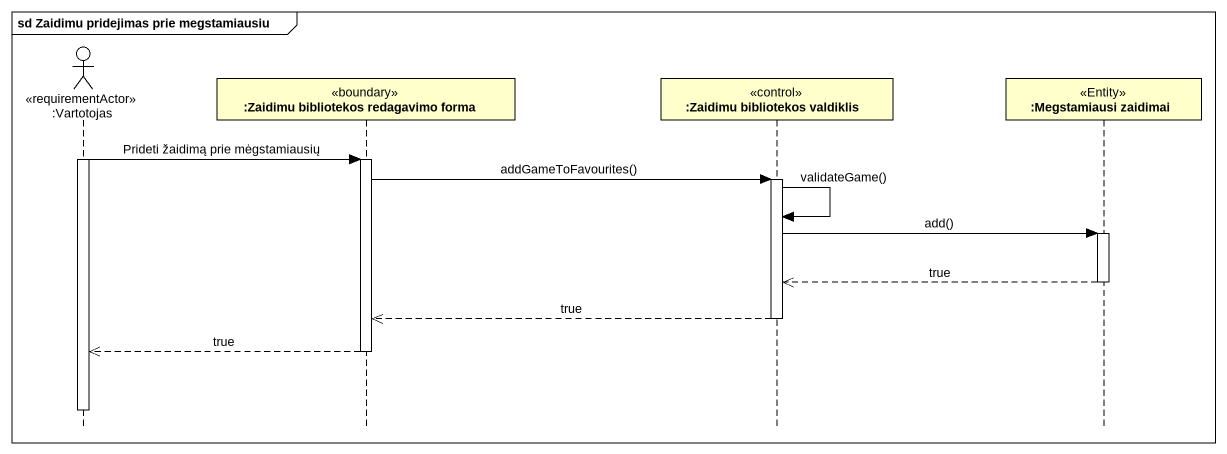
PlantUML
@startuml
mainframe sd Zaidimu pridejimas prie megstamiausiu
hide footbox
actor ":Vartotojas" as Vartotojas <<requirementActor>>
participant ":Zaidimu bibliotekos redagavimo forma" as Zaidimu_bibliotekos <<boundary>>
participant ":Zaidimu bibliotekos valdiklis" as Zaidimu_bibliotekos_2 <<control>>
participant ":Megstamiausi zaidimai" as Megstamiausi_zaidimai <<Entity>>

activate Vartotojas
Vartotojas -> Zaidimu_bibliotekos : Prideti žaidimą prie mėgstamiausių
activate Zaidimu_bibliotekos
Zaidimu_bibliotekos -> Zaidimu_bibliotekos_2 : addGameToFavourites()
activate Zaidimu_bibliotekos_2
Zaidimu_bibliotekos_2 -> Zaidimu_bibliotekos_2 : validateGame()
Zaidimu_bibliotekos_2 -> Megstamiausi_zaidimai : add()
activate Megstamiausi_zaidimai
Megstamiausi_zaidimai -->> Zaidimu_bibliotekos_2 : true
deactivate Megstamiausi_zaidimai
Zaidimu_bibliotekos_2 -->> Zaidimu_bibliotekos : true
deactivate Zaidimu_bibliotekos_2
Zaidimu_bibliotekos -->> Vartotojas : true
deactivate Zaidimu_bibliotekos
deactivate Vartotojas
@enduml
